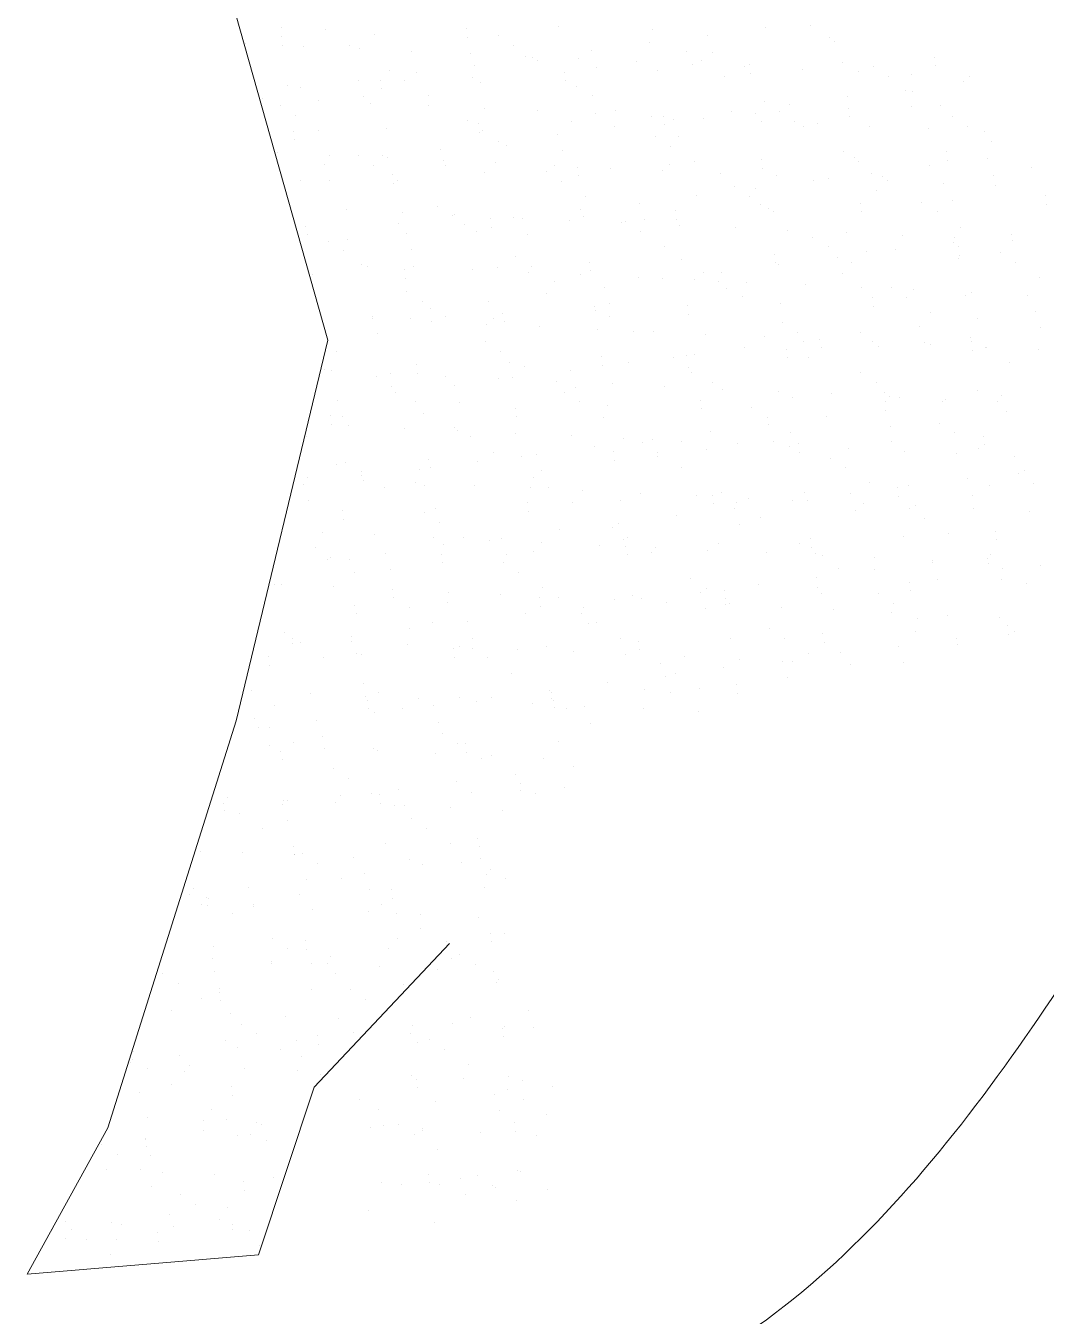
# Model space of a CAD drawing. Header units: inches. Extents: x 0.9 to 45.9, y 0.4 to 30.4.
# Drawn here: x 7.3843 to 7.5274, y 5.648 to 5.829 of the extents above; entities that cross this region are included whole.
import ezdxf

# ---------------------------------------------------------------- set-up
doc = ezdxf.new("R2010")
doc.units = ezdxf.units.IN
doc.header["$MEASUREMENT"] = 0
doc.layers.add('JARDÍN-PIEDRA', color=251, linetype='Continuous')

# ---------------------------------------------------------------- blocks, each defined once
blk = doc.blocks.new('yfbrtnk')
at = {"layer": 'JARDÍN-PIEDRA', "color": 75, "lineweight": 5, "ltscale": 0.03}
for p, q in [((1912.19606, 1246.70388), (1912.19606, 1246.70388)), ((1912.20741, 1246.70395), (1912.20741, 1246.70395)), ((1912.20773, 1246.70614), (1912.20773, 1246.70614)), ((1912.19793, 1246.70217), (1912.19793, 1246.70217)), ((1912.22147, 1246.69662), (1912.22147, 1246.69662)), ((1912.23886, 1246.69745), (1912.23886, 1246.69745)), ((1912.19403, 1246.69563), (1912.19403, 1246.69563)), ((1912.20677, 1246.69407), (1912.20677, 1246.69407)), ((1912.21151, 1246.69385), (1912.21151, 1246.69385)), ((1912.2168, 1246.69455), (1912.2168, 1246.69455)), ((1912.22506, 1246.69563), (1912.22506, 1246.69563)), ((1912.24742, 1246.69372), (1912.24742, 1246.69372)), ((1912.17037, 1246.68843), (1912.17037, 1246.68843)), ((1912.18417, 1246.69025), (1912.18417, 1246.69025)), ((1912.18945, 1246.69095), (1912.18945, 1246.69095)), ((1912.1959, 1246.69106), (1912.1959, 1246.69106)), ((1912.19771, 1246.69203), (1912.19771, 1246.69203)), ((1912.22754, 1246.69112), (1912.22754, 1246.69112)), ((1912.23183, 1246.68839), (1912.23183, 1246.68839)), ((1912.24929, 1246.692), (1912.24929, 1246.692)), ((1912.16211, 1246.68735), (1912.16211, 1246.68735)), ((1912.16855, 1246.68827), (1912.16855, 1246.68827)), ((1912.17622, 1246.68515), (1912.17622, 1246.68515)), ((1912.18178, 1246.68623), (1912.18178, 1246.68623)), ((1912.20019, 1246.68833), (1912.20019, 1246.68833)), ((1912.20837, 1246.68656), (1912.20837, 1246.68656)), ((1912.21688, 1246.6848), (1912.21688, 1246.6848)), ((1912.23436, 1246.68644), (1912.23436, 1246.68644)), ((1912.21875, 1246.68309), (1912.21875, 1246.68309)), ((1912.15233, 1246.67839), (1912.15233, 1246.67839)), ((1912.18397, 1246.67845), (1912.18397, 1246.67845)), ((1912.21561, 1246.67851), (1912.21561, 1246.67851)), ((1912.22211, 1246.67704), (1912.22211, 1246.67704)), ((1912.24725, 1246.67856), (1912.24725, 1246.67856)), ((1912.24871, 1246.67738), (1912.24871, 1246.67738)), ((1912.16868, 1246.67617), (1912.16868, 1246.67617)), ((1912.18634, 1246.67589), (1912.18634, 1246.67589)), ((1912.18821, 1246.67417), (1912.18821, 1246.67417)), ((1912.19467, 1246.67605), (1912.19467, 1246.67605)), ((1912.22759, 1246.67499), (1912.22759, 1246.67499)), ((1912.26178, 1246.67416), (1912.26178, 1246.67416)), ((1912.22617, 1246.66948), (1912.22617, 1246.66948)), ((1912.23443, 1246.67056), (1912.23443, 1246.67056)), ((1912.24823, 1246.67238), (1912.24823, 1246.67238)), ((1912.25352, 1246.67308), (1912.25352, 1246.67308)), ((1912.14083, 1246.66551), (1912.14083, 1246.66551)), ((1912.15498, 1246.66566), (1912.15498, 1246.66566)), ((1912.1558, 1246.66697), (1912.1558, 1246.66697)), ((1912.17247, 1246.66556), (1912.17247, 1246.66556)), ((1912.18242, 1246.66665), (1912.18242, 1246.66665)), ((1912.19705, 1246.66607), (1912.19705, 1246.66607)), ((1912.19882, 1246.66588), (1912.19882, 1246.66588)), ((1912.20411, 1246.66562), (1912.20411, 1246.66562)), ((1912.20708, 1246.66696), (1912.20708, 1246.66696)), ((1912.20901, 1246.66699), (1912.20901, 1246.66699)), ((1912.22088, 1246.66878), (1912.22088, 1246.66878)), ((1912.235, 1246.66686), (1912.235, 1246.66686)), ((1912.23575, 1246.66568), (1912.23575, 1246.66568)), ((1912.2377, 1246.66572), (1912.2377, 1246.66572)), ((1912.26244, 1246.66785), (1912.26244, 1246.66785)), ((1912.26739, 1246.66574), (1912.26739, 1246.66574)), ((1912.14511, 1246.66278), (1912.14511, 1246.66278)), ((1912.15767, 1246.66525), (1912.15767, 1246.66525)), ((1912.17147, 1246.66227), (1912.17147, 1246.66227)), ((1912.17675, 1246.66283), (1912.17675, 1246.66283)), ((1912.17973, 1246.66336), (1912.17973, 1246.66336)), ((1912.19353, 1246.66518), (1912.19353, 1246.66518)), ((1912.20839, 1246.66289), (1912.20839, 1246.66289)), ((1912.23958, 1246.66401), (1912.23958, 1246.66401)), ((1912.24003, 1246.66295), (1912.24003, 1246.66295)), ((1912.27167, 1246.66301), (1912.27167, 1246.66301)), ((1912.13884, 1246.65798), (1912.13884, 1246.65798)), ((1912.14413, 1246.65867), (1912.14413, 1246.65867)), ((1912.15239, 1246.65976), (1912.15239, 1246.65976)), ((1912.16619, 1246.66158), (1912.16619, 1246.66158)), ((1912.12713, 1246.65634), (1912.12713, 1246.65634)), ((1912.14273, 1246.65626), (1912.14273, 1246.65626)), ((1912.16651, 1246.65715), (1912.16651, 1246.65715)), ((1912.16932, 1246.6566), (1912.16932, 1246.6566)), ((1912.19531, 1246.65647), (1912.19531, 1246.65647)), ((1912.20716, 1246.6568), (1912.20716, 1246.6568)), ((1912.20903, 1246.65509), (1912.20903, 1246.65509)), ((1912.22275, 1246.65746), (1912.22275, 1246.65746)), ((1912.24841, 1246.65591), (1912.24841, 1246.65591)), ((1912.24935, 1246.6578), (1912.24935, 1246.6578)), ((1912.27534, 1246.65768), (1912.27534, 1246.65768)), ((1912.1289, 1246.65289), (1912.1289, 1246.65289)), ((1912.16054, 1246.65295), (1912.16054, 1246.65295)), ((1912.19218, 1246.65301), (1912.19218, 1246.65301)), ((1912.22382, 1246.65307), (1912.22382, 1246.65307)), ((1912.25546, 1246.65312), (1912.25546, 1246.65312)), ((1912.13597, 1246.64824), (1912.13597, 1246.64824)), ((1912.17662, 1246.64789), (1912.17662, 1246.64789)), ((1912.18306, 1246.64707), (1912.18306, 1246.64707)), ((1912.20965, 1246.64741), (1912.20965, 1246.64741)), ((1912.21787, 1246.64699), (1912.21787, 1246.64699)), ((1912.23564, 1246.64729), (1912.23564, 1246.64729)), ((1912.2576, 1246.64731), (1912.2576, 1246.64731)), ((1912.25853, 1246.64664), (1912.25853, 1246.64664)), ((1912.26288, 1246.648), (1912.26288, 1246.648)), ((1912.26308, 1246.64828), (1912.26308, 1246.64828)), ((1912.27114, 1246.64909), (1912.27114, 1246.64909)), ((1912.12963, 1246.64621), (1912.12963, 1246.64621)), ((1912.15562, 1246.64608), (1912.15562, 1246.64608)), ((1912.17849, 1246.64617), (1912.17849, 1246.64617)), ((1912.23025, 1246.64371), (1912.23025, 1246.64371)), ((1912.23554, 1246.6444), (1912.23554, 1246.6444)), ((1912.2438, 1246.64549), (1912.2438, 1246.64549)), ((1912.2604, 1246.64492), (1912.2604, 1246.64492)), ((1912.10542, 1246.63932), (1912.10542, 1246.63932)), ((1912.1174, 1246.64001), (1912.1174, 1246.64001)), ((1912.14608, 1246.63897), (1912.14608, 1246.63897)), ((1912.14904, 1246.64006), (1912.14904, 1246.64006)), ((1912.18067, 1246.64012), (1912.18067, 1246.64012)), ((1912.2029, 1246.64011), (1912.2029, 1246.64011)), ((1912.20819, 1246.6408), (1912.20819, 1246.6408)), ((1912.21231, 1246.64018), (1912.21231, 1246.64018)), ((1912.21645, 1246.64189), (1912.21645, 1246.64189)), ((1912.24395, 1246.64024), (1912.24395, 1246.64024)), ((1912.27559, 1246.64029), (1912.27559, 1246.64029)), ((1912.11593, 1246.63569), (1912.11593, 1246.63569)), ((1912.12168, 1246.63728), (1912.12168, 1246.63728)), ((1912.14337, 1246.63668), (1912.14337, 1246.63668)), ((1912.14795, 1246.63725), (1912.14795, 1246.63725)), ((1912.15332, 1246.63733), (1912.15332, 1246.63733)), ((1912.16996, 1246.63702), (1912.16996, 1246.63702)), ((1912.17555, 1246.63651), (1912.17555, 1246.63651)), ((1912.18084, 1246.6372), (1912.18084, 1246.6372)), ((1912.18496, 1246.63739), (1912.18496, 1246.63739)), ((1912.18733, 1246.63807), (1912.18733, 1246.63807)), ((1912.1891, 1246.63829), (1912.1891, 1246.63829)), ((1912.19595, 1246.6369), (1912.19595, 1246.6369)), ((1912.2166, 1246.63745), (1912.2166, 1246.63745)), ((1912.22339, 1246.63789), (1912.22339, 1246.63789)), ((1912.22798, 1246.63772), (1912.22798, 1246.63772)), ((1912.22986, 1246.63601), (1912.22986, 1246.63601)), ((1912.24824, 1246.63751), (1912.24824, 1246.63751)), ((1912.24999, 1246.63823), (1912.24999, 1246.63823)), ((1912.26924, 1246.63682), (1912.26924, 1246.63682)), ((1912.27598, 1246.6381), (1912.27598, 1246.6381)), ((1912.27988, 1246.63756), (1912.27988, 1246.63756)), ((1912.1482, 1246.63291), (1912.1482, 1246.63291)), ((1912.15349, 1246.6336), (1912.15349, 1246.6336)), ((1912.16175, 1246.63469), (1912.16175, 1246.63469)), ((1912.10547, 1246.62739), (1912.10547, 1246.62739)), ((1912.10706, 1246.62749), (1912.10706, 1246.62749)), ((1912.11554, 1246.63005), (1912.11554, 1246.63005)), ((1912.11741, 1246.62834), (1912.11741, 1246.62834)), ((1912.12086, 1246.62931), (1912.12086, 1246.62931)), ((1912.12615, 1246.63), (1912.12615, 1246.63)), ((1912.1344, 1246.63109), (1912.1344, 1246.63109)), ((1912.1371, 1246.62745), (1912.1371, 1246.62745)), ((1912.15679, 1246.62916), (1912.15679, 1246.62916)), ((1912.16874, 1246.62751), (1912.16874, 1246.62751)), ((1912.1837, 1246.6275), (1912.1837, 1246.6275)), ((1912.19744, 1246.62881), (1912.19744, 1246.62881)), ((1912.20038, 1246.62757), (1912.20038, 1246.62757)), ((1912.21029, 1246.62784), (1912.21029, 1246.62784)), ((1912.23202, 1246.62762), (1912.23202, 1246.62762)), ((1912.23628, 1246.62771), (1912.23628, 1246.62771)), ((1912.2387, 1246.62791), (1912.2387, 1246.62791)), ((1912.26366, 1246.62768), (1912.26366, 1246.62768)), ((1912.26372, 1246.6287), (1912.26372, 1246.6287)), ((1912.27935, 1246.62756), (1912.27935, 1246.62756)), ((1912.29032, 1246.62904), (1912.29032, 1246.62904)), ((1912.2953, 1246.62774), (1912.2953, 1246.62774)), ((1912.09351, 1246.62571), (1912.09351, 1246.62571)), ((1912.0988, 1246.6264), (1912.0988, 1246.6264)), ((1912.10367, 1246.62629), (1912.10367, 1246.62629)), ((1912.13027, 1246.62663), (1912.13027, 1246.62663)), ((1912.15626, 1246.62651), (1912.15626, 1246.62651)), ((1912.19932, 1246.62709), (1912.19932, 1246.62709)), ((1912.28051, 1246.62402), (1912.28051, 1246.62402)), ((1912.28122, 1246.62584), (1912.28122, 1246.62584)), ((1912.29431, 1246.62584), (1912.29431, 1246.62584)), ((1912.2996, 1246.62653), (1912.2996, 1246.62653)), ((1912.08499, 1246.62114), (1912.08499, 1246.62114)), ((1912.12625, 1246.62024), (1912.12625, 1246.62024)), ((1912.1669, 1246.61989), (1912.1669, 1246.61989)), ((1912.25316, 1246.62042), (1912.25316, 1246.62042)), ((1912.26696, 1246.62224), (1912.26696, 1246.62224)), ((1912.27225, 1246.62293), (1912.27225, 1246.62293)), ((1912.08687, 1246.61942), (1912.08687, 1246.61942)), ((1912.09058, 1246.61624), (1912.09058, 1246.61624)), ((1912.11657, 1246.61612), (1912.11657, 1246.61612)), ((1912.14401, 1246.61711), (1912.14401, 1246.61711)), ((1912.16877, 1246.61817), (1912.16877, 1246.61817)), ((1912.1706, 1246.61745), (1912.1706, 1246.61745)), ((1912.19659, 1246.61732), (1912.19659, 1246.61732)), ((1912.20815, 1246.61899), (1912.20815, 1246.61899)), ((1912.22403, 1246.61831), (1912.22403, 1246.61831)), ((1912.22582, 1246.61682), (1912.22582, 1246.61682)), ((1912.23962, 1246.61864), (1912.23962, 1246.61864)), ((1912.2449, 1246.61933), (1912.2449, 1246.61933)), ((1912.24881, 1246.61864), (1912.24881, 1246.61864)), ((1912.25063, 1246.61865), (1912.25063, 1246.61865)), ((1912.25068, 1246.61693), (1912.25068, 1246.61693)), ((1912.27662, 1246.61853), (1912.27662, 1246.61853)), ((1912.29006, 1246.61774), (1912.29006, 1246.61774)), ((1912.30406, 1246.61951), (1912.30406, 1246.61951)), ((1912.09396, 1246.61451), (1912.09396, 1246.61451)), ((1912.1256, 1246.61457), (1912.1256, 1246.61457)), ((1912.15724, 1246.61462), (1912.15724, 1246.61462)), ((1912.18888, 1246.61468), (1912.18888, 1246.61468)), ((1912.19021, 1246.61213), (1912.19021, 1246.61213)), ((1912.19847, 1246.61322), (1912.19847, 1246.61322)), ((1912.21227, 1246.61503), (1912.21227, 1246.61503)), ((1912.21756, 1246.61573), (1912.21756, 1246.61573)), ((1912.22052, 1246.61474), (1912.22052, 1246.61474)), ((1912.25216, 1246.6148), (1912.25216, 1246.6148)), ((1912.2838, 1246.61485), (1912.2838, 1246.61485)), ((1912.28808, 1246.61212), (1912.28808, 1246.61212)), ((1912.09571, 1246.61132), (1912.09571, 1246.61132)), ((1912.09825, 1246.61178), (1912.09825, 1246.61178)), ((1912.12989, 1246.61184), (1912.12989, 1246.61184)), ((1912.13636, 1246.61097), (1912.13636, 1246.61097)), ((1912.13823, 1246.60926), (1912.13823, 1246.60926)), ((1912.16152, 1246.61189), (1912.16152, 1246.61189)), ((1912.16286, 1246.60853), (1912.16286, 1246.60853)), ((1912.17112, 1246.60962), (1912.17112, 1246.60962)), ((1912.17761, 1246.61007), (1912.17761, 1246.61007)), ((1912.18492, 1246.61143), (1912.18492, 1246.61143)), ((1912.19316, 1246.61195), (1912.19316, 1246.61195)), ((1912.21827, 1246.60972), (1912.21827, 1246.60972)), ((1912.2248, 1246.61201), (1912.2248, 1246.61201)), ((1912.25644, 1246.61207), (1912.25644, 1246.61207)), ((1912.25952, 1246.60883), (1912.25952, 1246.60883)), ((1912.26436, 1246.60912), (1912.26436, 1246.60912)), ((1912.29096, 1246.60946), (1912.29096, 1246.60946)), ((1912.30017, 1246.60848), (1912.30017, 1246.60848)), ((1912.31695, 1246.60934), (1912.31695, 1246.60934)), ((1912.07687, 1246.60573), (1912.07687, 1246.60573)), ((1912.10431, 1246.60672), (1912.10431, 1246.60672)), ((1912.13091, 1246.60706), (1912.13091, 1246.60706)), ((1912.13551, 1246.60493), (1912.13551, 1246.60493)), ((1912.14377, 1246.60602), (1912.14377, 1246.60602)), ((1912.1569, 1246.60693), (1912.1569, 1246.60693)), ((1912.15757, 1246.60783), (1912.15757, 1246.60783)), ((1912.18434, 1246.60792), (1912.18434, 1246.60792)), ((1912.21093, 1246.60826), (1912.21093, 1246.60826)), ((1912.22014, 1246.60801), (1912.22014, 1246.60801)), ((1912.23692, 1246.60814), (1912.23692, 1246.60814)), ((1912.30205, 1246.60676), (1912.30205, 1246.60676)), ((1912.06516, 1246.6024), (1912.06516, 1246.6024)), ((1912.08203, 1246.6019), (1912.08203, 1246.6019)), ((1912.10582, 1246.60206), (1912.10582, 1246.60206)), ((1912.10816, 1246.60133), (1912.10816, 1246.60133)), ((1912.11367, 1246.60195), (1912.11367, 1246.60195)), ((1912.11642, 1246.60242), (1912.11642, 1246.60242)), ((1912.13022, 1246.60423), (1912.13022, 1246.60423)), ((1912.14531, 1246.60201), (1912.14531, 1246.60201)), ((1912.14707, 1246.60116), (1912.14707, 1246.60116)), ((1912.17695, 1246.60207), (1912.17695, 1246.60207)), ((1912.18773, 1246.60081), (1912.18773, 1246.60081)), ((1912.20859, 1246.60213), (1912.20859, 1246.60213)), ((1912.24023, 1246.60218), (1912.24023, 1246.60218)), ((1912.27187, 1246.60224), (1912.27187, 1246.60224)), ((1912.3035, 1246.6023), (1912.3035, 1246.6023)), ((1912.30368, 1246.60076), (1912.30368, 1246.60076)), ((1912.30897, 1246.60146), (1912.30897, 1246.60146)), ((1912.31723, 1246.60255), (1912.31723, 1246.60255)), ((1912.07553, 1246.59703), (1912.07553, 1246.59703)), ((1912.08082, 1246.59773), (1912.08082, 1246.59773)), ((1912.08908, 1246.59882), (1912.08908, 1246.59882)), ((1912.10288, 1246.60063), (1912.10288, 1246.60063)), ((1912.10769, 1246.60034), (1912.10769, 1246.60034)), ((1912.14465, 1246.59753), (1912.14465, 1246.59753)), ((1912.17124, 1246.59787), (1912.17124, 1246.59787)), ((1912.1896, 1246.59909), (1912.1896, 1246.59909)), ((1912.19723, 1246.59775), (1912.19723, 1246.59775)), ((1912.22467, 1246.59873), (1912.22467, 1246.59873)), ((1912.22898, 1246.59991), (1912.22898, 1246.59991)), ((1912.25127, 1246.59907), (1912.25127, 1246.59907)), ((1912.26963, 1246.59956), (1912.26963, 1246.59956)), ((1912.27151, 1246.59784), (1912.27151, 1246.59784)), ((1912.27633, 1246.59716), (1912.27633, 1246.59716)), ((1912.27726, 1246.59895), (1912.27726, 1246.59895)), ((1912.28162, 1246.59786), (1912.28162, 1246.59786)), ((1912.28988, 1246.59895), (1912.28988, 1246.59895)), ((1912.3047, 1246.59994), (1912.3047, 1246.59994)), ((1912.31089, 1246.59866), (1912.31089, 1246.59866)), ((1912.05347, 1246.59413), (1912.05347, 1246.59413)), ((1912.06173, 1246.59522), (1912.06173, 1246.59522)), ((1912.06462, 1246.59633), (1912.06462, 1246.59633)), ((1912.07528, 1246.59314), (1912.07528, 1246.59314)), ((1912.09122, 1246.59667), (1912.09122, 1246.59667)), ((1912.11721, 1246.59654), (1912.11721, 1246.59654)), ((1912.24898, 1246.59356), (1912.24898, 1246.59356)), ((1912.25427, 1246.59426), (1912.25427, 1246.59426)), ((1912.26253, 1246.59535), (1912.26253, 1246.59535)), ((1912.07715, 1246.59142), (1912.07715, 1246.59142)), ((1912.11653, 1246.59224), (1912.11653, 1246.59224)), ((1912.15718, 1246.59189), (1912.15718, 1246.59189)), ((1912.15906, 1246.59017), (1912.15906, 1246.59017)), ((1912.19708, 1246.58924), (1912.19708, 1246.58924)), ((1912.19844, 1246.59099), (1912.19844, 1246.59099)), ((1912.22164, 1246.58996), (1912.22164, 1246.58996)), ((1912.22692, 1246.59066), (1912.22692, 1246.59066)), ((1912.22872, 1246.5893), (1912.22872, 1246.5893)), ((1912.23518, 1246.59175), (1912.23518, 1246.59175)), ((1912.23909, 1246.59064), (1912.23909, 1246.59064)), ((1912.26036, 1246.58935), (1912.26036, 1246.58935)), ((1912.265, 1246.58955), (1912.265, 1246.58955)), ((1912.28034, 1246.58974), (1912.28034, 1246.58974)), ((1912.2916, 1246.58989), (1912.2916, 1246.58989)), ((1912.292, 1246.58941), (1912.292, 1246.58941)), ((1912.31759, 1246.58976), (1912.31759, 1246.58976)), ((1912.321, 1246.5894), (1912.321, 1246.5894)), ((1912.32364, 1246.58947), (1912.32364, 1246.58947)), ((1912.04317, 1246.58622), (1912.04317, 1246.58622)), ((1912.05152, 1246.58628), (1912.05152, 1246.58628)), ((1912.07053, 1246.58901), (1912.07053, 1246.58901)), ((1912.07481, 1246.58628), (1912.07481, 1246.58628)), ((1912.07751, 1246.58615), (1912.07751, 1246.58615)), ((1912.10217, 1246.58907), (1912.10217, 1246.58907)), ((1912.10495, 1246.58714), (1912.10495, 1246.58714)), ((1912.10645, 1246.58634), (1912.10645, 1246.58634)), ((1912.13155, 1246.58748), (1912.13155, 1246.58748)), ((1912.13381, 1246.58912), (1912.13381, 1246.58912)), ((1912.13809, 1246.5864), (1912.13809, 1246.5864)), ((1912.15754, 1246.58736), (1912.15754, 1246.58736)), ((1912.16545, 1246.58918), (1912.16545, 1246.58918)), ((1912.16973, 1246.58645), (1912.16973, 1246.58645)), ((1912.18498, 1246.58834), (1912.18498, 1246.58834)), ((1912.19429, 1246.58636), (1912.19429, 1246.58636)), ((1912.19958, 1246.58706), (1912.19958, 1246.58706)), ((1912.20137, 1246.58651), (1912.20137, 1246.58651)), ((1912.20784, 1246.58815), (1912.20784, 1246.58815)), ((1912.21157, 1246.58868), (1912.21157, 1246.58868)), ((1912.23301, 1246.58657), (1912.23301, 1246.58657)), ((1912.23756, 1246.58856), (1912.23756, 1246.58856)), ((1912.24096, 1246.58893), (1912.24096, 1246.58893)), ((1912.26465, 1246.58663), (1912.26465, 1246.58663)), ((1912.29629, 1246.58668), (1912.29629, 1246.58668)), ((1912.32287, 1246.58768), (1912.32287, 1246.58768)), ((1912.04474, 1246.58422), (1912.04474, 1246.58422)), ((1912.04661, 1246.58251), (1912.04661, 1246.58251)), ((1912.08599, 1246.58332), (1912.08599, 1246.58332)), ((1912.12664, 1246.58297), (1912.12664, 1246.58297)), ((1912.16694, 1246.58276), (1912.16694, 1246.58276)), ((1912.1679, 1246.58208), (1912.1679, 1246.58208)), ((1912.17223, 1246.58346), (1912.17223, 1246.58346)), ((1912.18049, 1246.58455), (1912.18049, 1246.58455)), ((1912.20855, 1246.58173), (1912.20855, 1246.58173)), ((1912.12851, 1246.58126), (1912.12851, 1246.58126)), ((1912.13959, 1246.57916), (1912.13959, 1246.57916)), ((1912.14488, 1246.57986), (1912.14488, 1246.57986)), ((1912.14529, 1246.57795), (1912.14529, 1246.57795)), ((1912.15314, 1246.58095), (1912.15314, 1246.58095)), ((1912.17188, 1246.57829), (1912.17188, 1246.57829)), ((1912.19787, 1246.57817), (1912.19787, 1246.57817)), ((1912.21042, 1246.58001), (1912.21042, 1246.58001)), ((1912.22531, 1246.57916), (1912.22531, 1246.57916)), ((1912.2498, 1246.58083), (1912.2498, 1246.58083)), ((1912.25191, 1246.5795), (1912.25191, 1246.5795)), ((1912.2779, 1246.57937), (1912.2779, 1246.57937)), ((1912.29046, 1246.58048), (1912.29046, 1246.58048)), ((1912.29233, 1246.57876), (1912.29233, 1246.57876)), ((1912.30534, 1246.58036), (1912.30534, 1246.58036)), ((1912.03782, 1246.57576), (1912.03782, 1246.57576)), ((1912.05545, 1246.57441), (1912.05545, 1246.57441)), ((1912.0586, 1246.5764), (1912.0586, 1246.5764)), ((1912.06526, 1246.57675), (1912.06526, 1246.57675)), ((1912.09024, 1246.57645), (1912.09024, 1246.57645)), ((1912.09186, 1246.57709), (1912.09186, 1246.57709)), ((1912.0961, 1246.57406), (1912.0961, 1246.57406)), ((1912.11224, 1246.57556), (1912.11224, 1246.57556)), ((1912.11753, 1246.57626), (1912.11753, 1246.57626)), ((1912.11785, 1246.57697), (1912.11785, 1246.57697)), ((1912.12188, 1246.57651), (1912.12188, 1246.57651)), ((1912.12579, 1246.57734), (1912.12579, 1246.57734)), ((1912.15351, 1246.57657), (1912.15351, 1246.57657)), ((1912.18515, 1246.57663), (1912.18515, 1246.57663)), ((1912.21679, 1246.57668), (1912.21679, 1246.57668)), ((1912.24843, 1246.57674), (1912.24843, 1246.57674)), ((1912.28007, 1246.5768), (1912.28007, 1246.5768)), ((1912.31171, 1246.57686), (1912.31171, 1246.57686)), ((1912.31305, 1246.57569), (1912.31305, 1246.57569)), ((1912.0711, 1246.57014), (1912.0711, 1246.57014)), ((1912.0849, 1246.57196), (1912.0849, 1246.57196)), ((1912.09018, 1246.57266), (1912.09018, 1246.57266)), ((1912.09797, 1246.57234), (1912.09797, 1246.57234)), ((1912.09844, 1246.57374), (1912.09844, 1246.57374)), ((1912.13735, 1246.57316), (1912.13735, 1246.57316)), ((1912.17801, 1246.57281), (1912.17801, 1246.57281)), ((1912.17988, 1246.57109), (1912.17988, 1246.57109)), ((1912.21926, 1246.57191), (1912.21926, 1246.57191)), ((1912.25991, 1246.57156), (1912.25991, 1246.57156)), ((1912.2719, 1246.57027), (1912.2719, 1246.57027)), ((1912.2857, 1246.57209), (1912.2857, 1246.57209)), ((1912.29099, 1246.57279), (1912.29099, 1246.57279)), ((1912.29224, 1246.57031), (1912.29224, 1246.57031)), ((1912.29925, 1246.57388), (1912.29925, 1246.57388)), ((1912.30117, 1246.57066), (1912.30117, 1246.57066)), ((1912.05216, 1246.5667), (1912.05216, 1246.5667)), ((1912.05755, 1246.56836), (1912.05755, 1246.56836)), ((1912.06284, 1246.56906), (1912.06284, 1246.56906)), ((1912.07815, 1246.56658), (1912.07815, 1246.56658)), ((1912.10559, 1246.56757), (1912.10559, 1246.56757)), ((1912.13219, 1246.5679), (1912.13219, 1246.5679)), ((1912.15818, 1246.56778), (1912.15818, 1246.56778)), ((1912.18562, 1246.56877), (1912.18562, 1246.56877)), ((1912.21221, 1246.56911), (1912.21221, 1246.56911)), ((1912.2382, 1246.56898), (1912.2382, 1246.56898)), ((1912.24455, 1246.56667), (1912.24455, 1246.56667)), ((1912.25835, 1246.56849), (1912.25835, 1246.56849)), ((1912.26179, 1246.56985), (1912.26179, 1246.56985)), ((1912.26364, 1246.56919), (1912.26364, 1246.56919)), ((1912.26564, 1246.56997), (1912.26564, 1246.56997)), ((1912.06556, 1246.56514), (1912.06556, 1246.56514)), ((1912.06743, 1246.56342), (1912.06743, 1246.56342)), ((1912.07873, 1246.56357), (1912.07873, 1246.56357)), ((1912.10681, 1246.56424), (1912.10681, 1246.56424)), ((1912.11037, 1246.56363), (1912.11037, 1246.56363)), ((1912.14201, 1246.56368), (1912.14201, 1246.56368)), ((1912.14747, 1246.56389), (1912.14747, 1246.56389)), ((1912.17365, 1246.56374), (1912.17365, 1246.56374)), ((1912.18872, 1246.56299), (1912.18872, 1246.56299)), ((1912.20529, 1246.5638), (1912.20529, 1246.5638)), ((1912.2172, 1246.56307), (1912.2172, 1246.56307)), ((1912.22937, 1246.56264), (1912.22937, 1246.56264)), ((1912.231, 1246.56489), (1912.231, 1246.56489)), ((1912.23629, 1246.56559), (1912.23629, 1246.56559)), ((1912.23693, 1246.56386), (1912.23693, 1246.56386)), ((1912.26857, 1246.56391), (1912.26857, 1246.56391)), ((1912.30021, 1246.56397), (1912.30021, 1246.56397)), ((1912.08302, 1246.56084), (1912.08302, 1246.56084)), ((1912.11466, 1246.5609), (1912.11466, 1246.5609)), ((1912.1463, 1246.56095), (1912.1463, 1246.56095)), ((1912.14934, 1246.56218), (1912.14934, 1246.56218)), ((1912.17252, 1246.55872), (1912.17252, 1246.55872)), ((1912.17794, 1246.56101), (1912.17794, 1246.56101)), ((1912.18985, 1246.55947), (1912.18985, 1246.55947)), ((1912.20365, 1246.56129), (1912.20365, 1246.56129)), ((1912.20894, 1246.56199), (1912.20894, 1246.56199)), ((1912.20957, 1246.56107), (1912.20957, 1246.56107)), ((1912.22595, 1246.55958), (1912.22595, 1246.55958)), ((1912.23125, 1246.56093), (1912.23125, 1246.56093)), ((1912.24121, 1246.56113), (1912.24121, 1246.56113)), ((1912.25255, 1246.55992), (1912.25255, 1246.55992)), ((1912.27063, 1246.56175), (1912.27063, 1246.56175)), ((1912.27285, 1246.56118), (1912.27285, 1246.56118)), ((1912.27854, 1246.5598), (1912.27854, 1246.5598)), ((1912.30449, 1246.56124), (1912.30449, 1246.56124)), ((1912.0659, 1246.55718), (1912.0659, 1246.55718)), ((1912.07627, 1246.55532), (1912.07627, 1246.55532)), ((1912.0925, 1246.55751), (1912.0925, 1246.55751)), ((1912.11692, 1246.55498), (1912.11692, 1246.55498)), ((1912.11849, 1246.55739), (1912.11849, 1246.55739)), ((1912.14593, 1246.55838), (1912.14593, 1246.55838)), ((1912.16251, 1246.55587), (1912.16251, 1246.55587)), ((1912.17631, 1246.55769), (1912.17631, 1246.55769)), ((1912.18159, 1246.55839), (1912.18159, 1246.55839)), ((1912.19851, 1246.55859), (1912.19851, 1246.55859)), ((1912.1188, 1246.55326), (1912.1188, 1246.55326)), ((1912.1269, 1246.55119), (1912.1269, 1246.55119)), ((1912.13516, 1246.55227), (1912.13516, 1246.55227)), ((1912.14896, 1246.55409), (1912.14896, 1246.55409)), ((1912.15425, 1246.55479), (1912.15425, 1246.55479)), ((1912.15818, 1246.55408), (1912.15818, 1246.55408)), ((1912.16172, 1246.55113), (1912.16172, 1246.55113)), ((1912.19336, 1246.55119), (1912.19336, 1246.55119)), ((1912.19883, 1246.55373), (1912.19883, 1246.55373)), ((1912.2007, 1246.55201), (1912.2007, 1246.55201)), ((1912.225, 1246.55124), (1912.225, 1246.55124)), ((1912.24008, 1246.55283), (1912.24008, 1246.55283)), ((1912.25664, 1246.5513), (1912.25664, 1246.5513)), ((1912.28074, 1246.55248), (1912.28074, 1246.55248)), ((1912.28828, 1246.55136), (1912.28828, 1246.55136)), ((1912.09844, 1246.55101), (1912.09844, 1246.55101)), ((1912.09955, 1246.54758), (1912.09955, 1246.54758)), ((1912.10623, 1246.54799), (1912.10623, 1246.54799)), ((1912.10781, 1246.54867), (1912.10781, 1246.54867)), ((1912.12161, 1246.55049), (1912.12161, 1246.55049)), ((1912.13008, 1246.55107), (1912.13008, 1246.55107)), ((1912.13283, 1246.54833), (1912.13283, 1246.54833)), ((1912.15882, 1246.5482), (1912.15882, 1246.5482)), ((1912.18626, 1246.54919), (1912.18626, 1246.54919)), ((1912.21285, 1246.54953), (1912.21285, 1246.54953)), ((1912.23884, 1246.54941), (1912.23884, 1246.54941)), ((1912.26628, 1246.5504), (1912.26628, 1246.5504)), ((1912.28261, 1246.55076), (1912.28261, 1246.55076)), ((1912.29288, 1246.55073), (1912.29288, 1246.55073)), ((1912.08638, 1246.54606), (1912.08638, 1246.54606)), ((1912.08826, 1246.54434), (1912.08826, 1246.54434)), ((1912.09426, 1246.54689), (1912.09426, 1246.54689)), ((1912.12764, 1246.54516), (1912.12764, 1246.54516)), ((1912.16829, 1246.54481), (1912.16829, 1246.54481)), ((1912.20954, 1246.54391), (1912.20954, 1246.54391)), ((1912.2502, 1246.54356), (1912.2502, 1246.54356)), ((1912.27301, 1246.54412), (1912.27301, 1246.54412)), ((1912.28127, 1246.5452), (1912.28127, 1246.5452)), ((1912.17016, 1246.54309), (1912.17016, 1246.54309)), ((1912.22659, 1246.54001), (1912.22659, 1246.54001)), ((1912.24037, 1246.53982), (1912.24037, 1246.53982)), ((1912.24566, 1246.54051), (1912.24566, 1246.54051)), ((1912.25207, 1246.54185), (1912.25207, 1246.54185)), ((1912.25319, 1246.54035), (1912.25319, 1246.54035)), ((1912.25392, 1246.5416), (1912.25392, 1246.5416)), ((1912.26772, 1246.54342), (1912.26772, 1246.54342)), ((1912.27918, 1246.54022), (1912.27918, 1246.54022)), ((1912.09709, 1246.53624), (1912.09709, 1246.53624)), ((1912.11858, 1246.53818), (1912.11858, 1246.53818)), ((1912.11913, 1246.53781), (1912.11913, 1246.53781)), ((1912.13775, 1246.53589), (1912.13775, 1246.53589)), ((1912.14657, 1246.5388), (1912.14657, 1246.5388)), ((1912.15022, 1246.53824), (1912.15022, 1246.53824)), ((1912.17316, 1246.53914), (1912.17316, 1246.53914)), ((1912.18186, 1246.5383), (1912.18186, 1246.5383)), ((1912.19915, 1246.53902), (1912.19915, 1246.53902)), ((1912.21302, 1246.53622), (1912.21302, 1246.53622)), ((1912.2135, 1246.53836), (1912.2135, 1246.53836)), ((1912.21831, 1246.53691), (1912.21831, 1246.53691)), ((1912.22657, 1246.538), (1912.22657, 1246.538)), ((1912.24513, 1246.53841), (1912.24513, 1246.53841)), ((1912.27677, 1246.53847), (1912.27677, 1246.53847)), ((1912.12286, 1246.53546), (1912.12286, 1246.53546)), ((1912.13962, 1246.53418), (1912.13962, 1246.53418)), ((1912.1545, 1246.53551), (1912.1545, 1246.53551)), ((1912.179, 1246.535), (1912.179, 1246.535)), ((1912.18567, 1246.53262), (1912.18567, 1246.53262)), ((1912.18614, 1246.53557), (1912.18614, 1246.53557)), ((1912.19096, 1246.53331), (1912.19096, 1246.53331)), ((1912.19922, 1246.5344), (1912.19922, 1246.5344)), ((1912.21778, 1246.53563), (1912.21778, 1246.53563)), ((1912.21966, 1246.53465), (1912.21966, 1246.53465)), ((1912.22153, 1246.53293), (1912.22153, 1246.53293)), ((1912.24942, 1246.53569), (1912.24942, 1246.53569)), ((1912.26091, 1246.53375), (1912.26091, 1246.53375)), ((1912.28106, 1246.53574), (1912.28106, 1246.53574)), ((1912.13347, 1246.52875), (1912.13347, 1246.52875)), ((1912.15833, 1246.52902), (1912.15833, 1246.52902)), ((1912.15946, 1246.52863), (1912.15946, 1246.52863)), ((1912.16361, 1246.52971), (1912.16361, 1246.52971)), ((1912.17187, 1246.5308), (1912.17187, 1246.5308)), ((1912.1869, 1246.52962), (1912.1869, 1246.52962)), ((1912.21349, 1246.52996), (1912.21349, 1246.52996)), ((1912.23948, 1246.52983), (1912.23948, 1246.52983)), ((1912.26692, 1246.53082), (1912.26692, 1246.53082)), ((1912.13098, 1246.52542), (1912.13098, 1246.52542)), ((1912.13627, 1246.52611), (1912.13627, 1246.52611)), ((1912.13829, 1246.52563), (1912.13829, 1246.52563)), ((1912.14453, 1246.5272), (1912.14453, 1246.5272)), ((1912.14846, 1246.52608), (1912.14846, 1246.52608)), ((1912.16993, 1246.52569), (1912.16993, 1246.52569)), ((1912.18911, 1246.52573), (1912.18911, 1246.52573)), ((1912.20156, 1246.52574), (1912.20156, 1246.52574)), ((1912.23037, 1246.52483), (1912.23037, 1246.52483)), ((1912.2332, 1246.5258), (1912.2332, 1246.5258)), ((1912.26484, 1246.52586), (1912.26484, 1246.52586)), ((1912.27102, 1246.52448), (1912.27102, 1246.52448)), ((1912.11718, 1246.5236), (1912.11718, 1246.5236)), ((1912.19099, 1246.52401), (1912.19099, 1246.52401)), ((1912.25383, 1246.52077), (1912.25383, 1246.52077)), ((1912.27289, 1246.52277), (1912.27289, 1246.52277)), ((1912.11792, 1246.51716), (1912.11792, 1246.51716)), ((1912.11977, 1246.51824), (1912.11977, 1246.51824)), ((1912.14721, 1246.51923), (1912.14721, 1246.51923)), ((1912.15857, 1246.51681), (1912.15857, 1246.51681)), ((1912.1738, 1246.51957), (1912.1738, 1246.51957)), ((1912.19979, 1246.51944), (1912.19979, 1246.51944)), ((1912.22723, 1246.52043), (1912.22723, 1246.52043)), ((1912.16044, 1246.5151), (1912.16044, 1246.5151)), ((1912.19983, 1246.51591), (1912.19983, 1246.51591)), ((1912.24048, 1246.51556), (1912.24048, 1246.51556)), ((1912.24235, 1246.51385), (1912.24235, 1246.51385)), ((1912.24974, 1246.51475), (1912.24974, 1246.51475)), ((1912.25334, 1246.51297), (1912.25334, 1246.51297)), ((1912.25503, 1246.51544), (1912.25503, 1246.51544)), ((1912.26329, 1246.51653), (1912.26329, 1246.51653)), ((1912.12678, 1246.51274), (1912.12678, 1246.51274)), ((1912.13107, 1246.51001), (1912.13107, 1246.51001)), ((1912.13411, 1246.50918), (1912.13411, 1246.50918)), ((1912.15842, 1246.5128), (1912.15842, 1246.5128)), ((1912.16271, 1246.51007), (1912.16271, 1246.51007)), ((1912.18754, 1246.51004), (1912.18754, 1246.51004)), ((1912.19006, 1246.51286), (1912.19006, 1246.51286)), ((1912.19435, 1246.51013), (1912.19435, 1246.51013)), ((1912.20859, 1246.50933), (1912.20859, 1246.50933)), ((1912.21413, 1246.51038), (1912.21413, 1246.51038)), ((1912.2217, 1246.51292), (1912.2217, 1246.51292)), ((1912.22239, 1246.51115), (1912.22239, 1246.51115)), ((1912.22599, 1246.51019), (1912.22599, 1246.51019)), ((1912.22768, 1246.51184), (1912.22768, 1246.51184)), ((1912.23594, 1246.51293), (1912.23594, 1246.51293)), ((1912.24012, 1246.51025), (1912.24012, 1246.51025)), ((1912.25762, 1246.51024), (1912.25762, 1246.51024)), ((1912.26756, 1246.51124), (1912.26756, 1246.51124)), ((1912.12803, 1246.5079), (1912.12803, 1246.5079)), ((1912.1299, 1246.50618), (1912.1299, 1246.50618)), ((1912.1601, 1246.50905), (1912.1601, 1246.50905)), ((1912.16928, 1246.507), (1912.16928, 1246.507)), ((1912.18124, 1246.50573), (1912.18124, 1246.50573)), ((1912.19504, 1246.50755), (1912.19504, 1246.50755)), ((1912.20033, 1246.50824), (1912.20033, 1246.50824)), ((1912.20994, 1246.50665), (1912.20994, 1246.50665)), ((1912.25119, 1246.50575), (1912.25119, 1246.50575)), ((1912.15389, 1246.50213), (1912.15389, 1246.50213)), ((1912.16769, 1246.50395), (1912.16769, 1246.50395)), ((1912.17298, 1246.50464), (1912.17298, 1246.50464)), ((1912.21181, 1246.50493), (1912.21181, 1246.50493)), ((1912.12655, 1246.49853), (1912.12655, 1246.49853)), ((1912.13874, 1246.49808), (1912.13874, 1246.49808)), ((1912.14035, 1246.50035), (1912.14035, 1246.50035)), ((1912.14563, 1246.50104), (1912.14563, 1246.50104)), ((1912.14649, 1246.50019), (1912.14649, 1246.50019)), ((1912.14785, 1246.49965), (1912.14785, 1246.49965)), ((1912.17444, 1246.49999), (1912.17444, 1246.49999)), ((1912.17813, 1246.50025), (1912.17813, 1246.50025)), ((1912.1794, 1246.49773), (1912.1794, 1246.49773)), ((1912.20043, 1246.49986), (1912.20043, 1246.49986)), ((1912.20977, 1246.5003), (1912.20977, 1246.5003)), ((1912.22787, 1246.50085), (1912.22787, 1246.50085)), ((1912.24141, 1246.50036), (1912.24141, 1246.50036)), ((1912.25447, 1246.50119), (1912.25447, 1246.50119)), ((1912.18127, 1246.49601), (1912.18127, 1246.49601)), ((1912.22065, 1246.49683), (1912.22065, 1246.49683)), ((1912.18818, 1246.49046), (1912.18818, 1246.49046)), ((1912.21477, 1246.4908), (1912.21477, 1246.4908)), ((1912.24076, 1246.49068), (1912.24076, 1246.49068)), ((1912.13475, 1246.4896), (1912.13475, 1246.4896)), ((1912.13499, 1246.4873), (1912.13499, 1246.4873)), ((1912.14885, 1246.48881), (1912.14885, 1246.48881)), ((1912.15073, 1246.4871), (1912.15073, 1246.4871)), ((1912.16074, 1246.48948), (1912.16074, 1246.48948)), ((1912.16663, 1246.48736), (1912.16663, 1246.48736)), ((1912.19011, 1246.48792), (1912.19011, 1246.48792)), ((1912.19827, 1246.48742), (1912.19827, 1246.48742)), ((1912.22991, 1246.48747), (1912.22991, 1246.48747)), ((1912.23076, 1246.48757), (1912.23076, 1246.48757)), ((1912.23704, 1246.48677), (1912.23704, 1246.48677)), ((1912.2453, 1246.48786), (1912.2453, 1246.48786)), ((1912.13927, 1246.48457), (1912.13927, 1246.48457)), ((1912.17091, 1246.48463), (1912.17091, 1246.48463)), ((1912.20255, 1246.48469), (1912.20255, 1246.48469)), ((1912.20441, 1246.48247), (1912.20441, 1246.48247)), ((1912.2097, 1246.48317), (1912.2097, 1246.48317)), ((1912.21796, 1246.48426), (1912.21796, 1246.48426)), ((1912.23176, 1246.48607), (1912.23176, 1246.48607)), ((1912.23263, 1246.48585), (1912.23263, 1246.48585)), ((1912.23419, 1246.48475), (1912.23419, 1246.48475)), ((1912.14849, 1246.48007), (1912.14849, 1246.48007)), ((1912.15957, 1246.479), (1912.15957, 1246.479)), ((1912.17508, 1246.48041), (1912.17508, 1246.48041)), ((1912.17706, 1246.47887), (1912.17706, 1246.47887)), ((1912.18235, 1246.47957), (1912.18235, 1246.47957)), ((1912.19061, 1246.48066), (1912.19061, 1246.48066)), ((1912.20022, 1246.47865), (1912.20022, 1246.47865)), ((1912.20107, 1246.48029), (1912.20107, 1246.48029)), ((1912.22851, 1246.48128), (1912.22851, 1246.48128)), ((1912.14971, 1246.47527), (1912.14971, 1246.47527)), ((1912.155, 1246.47597), (1912.155, 1246.47597)), ((1912.16326, 1246.47706), (1912.16326, 1246.47706)), ((1912.20209, 1246.47693), (1912.20209, 1246.47693)), ((1912.21798, 1246.47486), (1912.21798, 1246.47486)), ((1912.24147, 1246.47775), (1912.24147, 1246.47775)), ((1912.24961, 1246.47492), (1912.24961, 1246.47492)), ((1912.1547, 1246.47475), (1912.1547, 1246.47475)), ((1912.18634, 1246.4748), (1912.18634, 1246.4748)), ((1912.21541, 1246.47123), (1912.21541, 1246.47123)), ((1912.2414, 1246.4711), (1912.2414, 1246.4711)), ((1912.16138, 1246.4699), (1912.16138, 1246.4699)), ((1912.16968, 1246.46973), (1912.16968, 1246.46973)), ((1912.17155, 1246.46802), (1912.17155, 1246.46802)), ((1912.18882, 1246.47089), (1912.18882, 1246.47089)), ((1912.21093, 1246.46883), (1912.21093, 1246.46883)), ((1912.25159, 1246.46848), (1912.25159, 1246.46848)), ((1912.14913, 1246.4605), (1912.14913, 1246.4605)), ((1912.17483, 1246.46192), (1912.17483, 1246.46192)), ((1912.17572, 1246.46084), (1912.17572, 1246.46084)), ((1912.18039, 1246.45992), (1912.18039, 1246.45992)), ((1912.20171, 1246.46071), (1912.20171, 1246.46071)), ((1912.20647, 1246.46198), (1912.20647, 1246.46198)), ((1912.22104, 1246.45957), (1912.22104, 1246.45957)), ((1912.22915, 1246.4617), (1912.22915, 1246.4617)), ((1912.23811, 1246.46203), (1912.23811, 1246.46203)), ((1912.24112, 1246.461), (1912.24112, 1246.461)), ((1912.24641, 1246.4617), (1912.24641, 1246.4617)), ((1912.14748, 1246.45913), (1912.14748, 1246.45913)), ((1912.17912, 1246.45919), (1912.17912, 1246.45919)), ((1912.21076, 1246.45925), (1912.21076, 1246.45925)), ((1912.21378, 1246.4574), (1912.21378, 1246.4574)), ((1912.21906, 1246.4581), (1912.21906, 1246.4581)), ((1912.22292, 1246.45785), (1912.22292, 1246.45785)), ((1912.22732, 1246.45919), (1912.22732, 1246.45919)), ((1912.2424, 1246.4593), (1912.2424, 1246.4593)), ((1912.17263, 1246.45198), (1912.17263, 1246.45198)), ((1912.18643, 1246.4538), (1912.18643, 1246.4538)), ((1912.19172, 1246.4545), (1912.19172, 1246.4545)), ((1912.19998, 1246.45559), (1912.19998, 1246.45559)), ((1912.14985, 1246.451), (1912.14985, 1246.451)), ((1912.15908, 1246.4502), (1912.15908, 1246.4502)), ((1912.16202, 1246.45032), (1912.16202, 1246.45032)), ((1912.1629, 1246.44931), (1912.1629, 1246.44931)), ((1912.16437, 1246.4509), (1912.16437, 1246.4509)), ((1912.18946, 1246.45131), (1912.18946, 1246.45131)), ((1912.1905, 1246.45065), (1912.1905, 1246.45065)), ((1912.19237, 1246.44893), (1912.19237, 1246.44893)), ((1912.19454, 1246.44936), (1912.19454, 1246.44936)), ((1912.21605, 1246.45165), (1912.21605, 1246.45165)), ((1912.22618, 1246.44942), (1912.22618, 1246.44942)), ((1912.23176, 1246.44975), (1912.23176, 1246.44975)), ((1912.24204, 1246.45153), (1912.24204, 1246.45153)), ((1912.15996, 1246.44173), (1912.15996, 1246.44173)), ((1912.17636, 1246.44126), (1912.17636, 1246.44126)), ((1912.20121, 1246.44084), (1912.20121, 1246.44084)), ((1912.20235, 1246.44114), (1912.20235, 1246.44114)), ((1912.22979, 1246.44213), (1912.22979, 1246.44213)), ((1912.16183, 1246.44002), (1912.16183, 1246.44002)), ((1912.24187, 1246.44049), (1912.24187, 1246.44049)), ((1912.24374, 1246.43877), (1912.24374, 1246.43877)), ((1912.18304, 1246.43648), (1912.18304, 1246.43648)), ((1912.18732, 1246.43375), (1912.18732, 1246.43375)), ((1912.21468, 1246.43653), (1912.21468, 1246.43653)), ((1912.21896, 1246.43381), (1912.21896, 1246.43381)), ((1912.22843, 1246.43303), (1912.22843, 1246.43303)), ((1912.23669, 1246.43411), (1912.23669, 1246.43411)), ((1912.24632, 1246.43659), (1912.24632, 1246.43659)), ((1912.25049, 1246.43593), (1912.25049, 1246.43593)), ((1912.2506, 1246.43386), (1912.2506, 1246.43386)), ((1912.25578, 1246.43663), (1912.25578, 1246.43663)), ((1912.16266, 1246.43075), (1912.16266, 1246.43075)), ((1912.17067, 1246.43192), (1912.17067, 1246.43192)), ((1912.1901, 1246.43174), (1912.1901, 1246.43174)), ((1912.20108, 1246.42943), (1912.20108, 1246.42943)), ((1912.20934, 1246.43051), (1912.20934, 1246.43051)), ((1912.21133, 1246.43157), (1912.21133, 1246.43157)), ((1912.2132, 1246.42985), (1912.2132, 1246.42985)), ((1912.21669, 1246.43207), (1912.21669, 1246.43207)), ((1912.22314, 1246.43233), (1912.22314, 1246.43233)), ((1912.24268, 1246.43195), (1912.24268, 1246.43195)), ((1912.25258, 1246.43067), (1912.25258, 1246.43067)), ((1912.17374, 1246.42583), (1912.17374, 1246.42583)), ((1912.182, 1246.42691), (1912.182, 1246.42691)), ((1912.1958, 1246.42873), (1912.1958, 1246.42873)), ((1912.16845, 1246.42513), (1912.16845, 1246.42513)), ((1912.17111, 1246.42386), (1912.17111, 1246.42386)), ((1912.177, 1246.42169), (1912.177, 1246.42169)), ((1912.18078, 1246.42265), (1912.18078, 1246.42265)), ((1912.20275, 1246.42392), (1912.20275, 1246.42392)), ((1912.20299, 1246.42156), (1912.20299, 1246.42156)), ((1912.22204, 1246.42175), (1912.22204, 1246.42175)), ((1912.23043, 1246.42255), (1912.23043, 1246.42255)), ((1912.23439, 1246.42398), (1912.23439, 1246.42398)), ((1912.25703, 1246.42289), (1912.25703, 1246.42289)), ((1912.26602, 1246.42404), (1912.26602, 1246.42404)), ((1912.18266, 1246.42094), (1912.18266, 1246.42094)), ((1912.26269, 1246.4214), (1912.26269, 1246.4214)), ((1912.26456, 1246.41969), (1912.26456, 1246.41969)), ((1912.19074, 1246.41216), (1912.19074, 1246.41216)), ((1912.19124, 1246.41104), (1912.19124, 1246.41104)), ((1912.1915, 1246.41284), (1912.1915, 1246.41284)), ((1912.21733, 1246.4125), (1912.21733, 1246.4125)), ((1912.22288, 1246.41109), (1912.22288, 1246.41109)), ((1912.23215, 1246.41249), (1912.23215, 1246.41249)), ((1912.23402, 1246.41077), (1912.23402, 1246.41077)), ((1912.24332, 1246.41237), (1912.24332, 1246.41237)), ((1912.25452, 1246.41115), (1912.25452, 1246.41115)), ((1912.25986, 1246.41086), (1912.25986, 1246.41086)), ((1912.26515, 1246.41155), (1912.26515, 1246.41155)), ((1912.27076, 1246.41336), (1912.27076, 1246.41336)), ((1912.2734, 1246.41159), (1912.2734, 1246.41159)), ((1912.27341, 1246.41264), (1912.27341, 1246.41264)), ((1912.28616, 1246.41121), (1912.28616, 1246.41121)), ((1912.19553, 1246.40831), (1912.19553, 1246.40831)), ((1912.22717, 1246.40836), (1912.22717, 1246.40836)), ((1912.23251, 1246.40726), (1912.23251, 1246.40726)), ((1912.2378, 1246.40795), (1912.2378, 1246.40795)), ((1912.24606, 1246.40904), (1912.24606, 1246.40904)), ((1912.25881, 1246.40842), (1912.25881, 1246.40842)), ((1912.29045, 1246.40848), (1912.29045, 1246.40848)), ((1912.20161, 1246.40357), (1912.20161, 1246.40357)), ((1912.20516, 1246.40366), (1912.20516, 1246.40366)), ((1912.21045, 1246.40435), (1912.21045, 1246.40435)), ((1912.21871, 1246.40544), (1912.21871, 1246.40544)), ((1912.23107, 1246.40297), (1912.23107, 1246.40297)), ((1912.24286, 1246.40267), (1912.24286, 1246.40267)), ((1912.25767, 1246.40331), (1912.25767, 1246.40331)), ((1912.28366, 1246.40319), (1912.28366, 1246.40319)), ((1912.17764, 1246.40211), (1912.17764, 1246.40211)), ((1912.17781, 1246.40006), (1912.17781, 1246.40006)), ((1912.1831, 1246.40075), (1912.1831, 1246.40075)), ((1912.19136, 1246.40184), (1912.19136, 1246.40184)), ((1912.20348, 1246.40185), (1912.20348, 1246.40185)), ((1912.20363, 1246.40198), (1912.20363, 1246.40198)), ((1912.27423, 1246.3986), (1912.27423, 1246.3986)), ((1912.28352, 1246.40232), (1912.28352, 1246.40232)), ((1912.28539, 1246.40061), (1912.28539, 1246.40061)), ((1912.30587, 1246.39865), (1912.30587, 1246.39865)), ((1912.17931, 1246.39842), (1912.17931, 1246.39842)), ((1912.21095, 1246.39848), (1912.21095, 1246.39848)), ((1912.24259, 1246.39854), (1912.24259, 1246.39854)), ((1912.19138, 1246.39258), (1912.19138, 1246.39258)), ((1912.21232, 1246.39376), (1912.21232, 1246.39376)), ((1912.21797, 1246.39292), (1912.21797, 1246.39292)), ((1912.24396, 1246.3928), (1912.24396, 1246.3928)), ((1912.25297, 1246.39341), (1912.25297, 1246.39341)), ((1912.2714, 1246.39379), (1912.2714, 1246.39379)), ((1912.29423, 1246.39251), (1912.29423, 1246.39251)), ((1912.298, 1246.39413), (1912.298, 1246.39413)), ((1912.31012, 1246.39117), (1912.31012, 1246.39117)), ((1912.28277, 1246.38757), (1912.28277, 1246.38757)), ((1912.29657, 1246.38939), (1912.29657, 1246.38939)), ((1912.30186, 1246.39008), (1912.30186, 1246.39008)), ((1912.18178, 1246.38484), (1912.18178, 1246.38484)), ((1912.19945, 1246.3856), (1912.19945, 1246.3856)), ((1912.22243, 1246.38449), (1912.22243, 1246.38449)), ((1912.23109, 1246.38565), (1912.23109, 1246.38565)), ((1912.23171, 1246.3834), (1912.23171, 1246.3834)), ((1912.26273, 1246.38571), (1912.26273, 1246.38571)), ((1912.26368, 1246.38359), (1912.26368, 1246.38359)), ((1912.26923, 1246.38579), (1912.26923, 1246.38579)), ((1912.27451, 1246.38648), (1912.27451, 1246.38648)), ((1912.2843, 1246.38361), (1912.2843, 1246.38361)), ((1912.29437, 1246.38577), (1912.29437, 1246.38577)), ((1912.31174, 1246.3846), (1912.31174, 1246.3846)), ((1912.20373, 1246.38287), (1912.20373, 1246.38287)), ((1912.20427, 1246.38241), (1912.20427, 1246.38241)), ((1912.2243, 1246.38277), (1912.2243, 1246.38277)), ((1912.22808, 1246.38037), (1912.22808, 1246.38037)), ((1912.23537, 1246.38292), (1912.23537, 1246.38292)), ((1912.24188, 1246.38219), (1912.24188, 1246.38219)), ((1912.24717, 1246.38288), (1912.24717, 1246.38288)), ((1912.26701, 1246.38298), (1912.26701, 1246.38298)), ((1912.29865, 1246.38304), (1912.29865, 1246.38304)), ((1912.30434, 1246.38324), (1912.30434, 1246.38324)), ((1912.30621, 1246.38153), (1912.30621, 1246.38153)), ((1912.19247, 1246.37568), (1912.19247, 1246.37568)), ((1912.20073, 1246.37677), (1912.20073, 1246.37677)), ((1912.21453, 1246.37859), (1912.21453, 1246.37859)), ((1912.21982, 1246.37928), (1912.21982, 1246.37928)), ((1912.18718, 1246.37498), (1912.18718, 1246.37498)), ((1912.18752, 1246.37298), (1912.18752, 1246.37298)), ((1912.19189, 1246.37557), (1912.19189, 1246.37557)), ((1912.19202, 1246.37301), (1912.19202, 1246.37301)), ((1912.19376, 1246.37386), (1912.19376, 1246.37386)), ((1912.21861, 1246.37335), (1912.21861, 1246.37335)), ((1912.21916, 1246.37304), (1912.21916, 1246.37304)), ((1912.23314, 1246.37467), (1912.23314, 1246.37467)), ((1912.2446, 1246.37322), (1912.2446, 1246.37322)), ((1912.2508, 1246.3731), (1912.2508, 1246.3731)), ((1912.27204, 1246.37421), (1912.27204, 1246.37421)), ((1912.2738, 1246.37432), (1912.2738, 1246.37432)), ((1912.27567, 1246.37261), (1912.27567, 1246.37261)), ((1912.28244, 1246.37315), (1912.28244, 1246.37315)), ((1912.29864, 1246.37455), (1912.29864, 1246.37455)), ((1912.31407, 1246.37321), (1912.31407, 1246.37321)), ((1912.31505, 1246.37343), (1912.31505, 1246.37343)), ((1912.32463, 1246.37442), (1912.32463, 1246.37442)), ((1912.2026, 1246.36576), (1912.2026, 1246.36576)), ((1912.24326, 1246.36541), (1912.24326, 1246.36541)), ((1912.28451, 1246.36451), (1912.28451, 1246.36451)), ((1912.30594, 1246.36431), (1912.30594, 1246.36431)), ((1912.31123, 1246.36501), (1912.31123, 1246.36501)), ((1912.31238, 1246.36502), (1912.31238, 1246.36502)), ((1912.31949, 1246.3661), (1912.31949, 1246.3661)), ((1912.20491, 1246.36283), (1912.20491, 1246.36283)), ((1912.23235, 1246.36382), (1912.23235, 1246.36382)), ((1912.24513, 1246.36369), (1912.24513, 1246.36369)), ((1912.27859, 1246.36071), (1912.27859, 1246.36071)), ((1912.28388, 1246.36141), (1912.28388, 1246.36141)), ((1912.28494, 1246.36404), (1912.28494, 1246.36404)), ((1912.29214, 1246.3625), (1912.29214, 1246.3625)), ((1912.20765, 1246.36015), (1912.20765, 1246.36015)), ((1912.21194, 1246.35742), (1912.21194, 1246.35742)), ((1912.23929, 1246.36021), (1912.23929, 1246.36021)), ((1912.24358, 1246.35748), (1912.24358, 1246.35748)), ((1912.25125, 1246.35711), (1912.25125, 1246.35711)), ((1912.26479, 1246.3589), (1912.26479, 1246.3589)), ((1912.27093, 1246.36027), (1912.27093, 1246.36027)), ((1912.27522, 1246.35754), (1912.27522, 1246.35754)), ((1912.30257, 1246.36033), (1912.30257, 1246.36033)), ((1912.30686, 1246.3576), (1912.30686, 1246.3576)), ((1912.21271, 1246.35649), (1912.21271, 1246.35649)), ((1912.21459, 1246.35477), (1912.21459, 1246.35477)), ((1912.21925, 1246.35377), (1912.21925, 1246.35377)), ((1912.2239, 1246.35351), (1912.2239, 1246.35351)), ((1912.22919, 1246.35421), (1912.22919, 1246.35421)), ((1912.23745, 1246.3553), (1912.23745, 1246.3553)), ((1912.24524, 1246.35365), (1912.24524, 1246.35365)), ((1912.27268, 1246.35463), (1912.27268, 1246.35463)), ((1912.29462, 1246.35524), (1912.29462, 1246.35524)), ((1912.29649, 1246.35353), (1912.29649, 1246.35353)), ((1912.29928, 1246.35497), (1912.29928, 1246.35497)), ((1912.19655, 1246.34991), (1912.19655, 1246.34991)), ((1912.20184, 1246.35061), (1912.20184, 1246.35061)), ((1912.2101, 1246.3517), (1912.2101, 1246.3517)), ((1912.19572, 1246.34754), (1912.19572, 1246.34754)), ((1912.22343, 1246.34668), (1912.22343, 1246.34668)), ((1912.22736, 1246.3476), (1912.22736, 1246.3476)), ((1912.29064, 1246.34771), (1912.29064, 1246.34771)), ((1912.30533, 1246.34543), (1912.30533, 1246.34543)), ((1912.20555, 1246.34326), (1912.20555, 1246.34326)), ((1912.23299, 1246.34424), (1912.23299, 1246.34424)), ((1912.28558, 1246.34446), (1912.28558, 1246.34446)), ((1912.21586, 1246.33471), (1912.21586, 1246.33471)), ((1912.21989, 1246.33419), (1912.21989, 1246.33419)), ((1912.23354, 1246.33741), (1912.23354, 1246.33741)), ((1912.23541, 1246.33569), (1912.23541, 1246.33569)), ((1912.24588, 1246.33407), (1912.24588, 1246.33407)), ((1912.2475, 1246.33477), (1912.2475, 1246.33477)), ((1912.28796, 1246.33564), (1912.28796, 1246.33564)), ((1912.22014, 1246.33198), (1912.22014, 1246.33198)), ((1912.24681, 1246.33022), (1912.24681, 1246.33022)), ((1912.25178, 1246.33204), (1912.25178, 1246.33204)), ((1912.26061, 1246.33204), (1912.26061, 1246.33204)), ((1912.20487, 1246.32678), (1912.20487, 1246.32678)), ((1912.21946, 1246.32662), (1912.21946, 1246.32662)), ((1912.23326, 1246.32844), (1912.23326, 1246.32844)), ((1912.23855, 1246.32914), (1912.23855, 1246.32914)), ((1912.24425, 1246.32759), (1912.24425, 1246.32759)), ((1912.20592, 1246.32484), (1912.20592, 1246.32484)), ((1912.20619, 1246.32368), (1912.20619, 1246.32368)), ((1912.2112, 1246.32554), (1912.2112, 1246.32554)), ((1912.23363, 1246.32467), (1912.23363, 1246.32467)), ((1912.26023, 1246.32501), (1912.26023, 1246.32501)), ((1912.21371, 1246.31868), (1912.21371, 1246.31868)), ((1912.23557, 1246.32216), (1912.23557, 1246.32216)), ((1912.25436, 1246.31833), (1912.25436, 1246.31833)), ((1912.25623, 1246.31661), (1912.25623, 1246.31661)), ((1912.22053, 1246.31462), (1912.22053, 1246.31462)), ((1912.24652, 1246.31449), (1912.24652, 1246.31449)), ((1912.22382, 1246.30941), (1912.22382, 1246.30941)), ((1912.22407, 1246.30927), (1912.22407, 1246.30927)), ((1912.22569, 1246.30769), (1912.22569, 1246.30769)), ((1912.2557, 1246.30933), (1912.2557, 1246.30933)), ((1912.26507, 1246.30851), (1912.26507, 1246.30851)), ((1912.22835, 1246.30654), (1912.22835, 1246.30654)), ((1912.23427, 1246.30509), (1912.23427, 1246.30509)), ((1912.24263, 1246.30337), (1912.24263, 1246.30337)), ((1912.24792, 1246.30407), (1912.24792, 1246.30407)), ((1912.25618, 1246.30515), (1912.25618, 1246.30515)), ((1912.25999, 1246.3066), (1912.25999, 1246.3066)), ((1912.26087, 1246.30543), (1912.26087, 1246.30543)), ((1912.26998, 1246.30697), (1912.26998, 1246.30697)), ((1912.21528, 1246.29977), (1912.21528, 1246.29977)), ((1912.22057, 1246.30047), (1912.22057, 1246.30047)), ((1912.22883, 1246.30155), (1912.22883, 1246.30155)), ((1912.23453, 1246.29959), (1912.23453, 1246.29959)), ((1912.24377, 1246.29672), (1912.24377, 1246.29672)), ((1912.22117, 1246.29504), (1912.22117, 1246.29504)), ((1912.24716, 1246.29492), (1912.24716, 1246.29492)), ((1912.24464, 1246.29033), (1912.24464, 1246.29033)), ((1912.24652, 1246.28861), (1912.24652, 1246.28861)), ((1912.23491, 1246.28552), (1912.23491, 1246.28552)), ((1912.23227, 1246.28383), (1912.23227, 1246.28383)), ((1912.23656, 1246.2811), (1912.23656, 1246.2811)), ((1912.22181, 1246.27547), (1912.22181, 1246.27547)), ((1912.22465, 1246.2747), (1912.22465, 1246.2747)), ((1912.22994, 1246.27539), (1912.22994, 1246.27539)), ((1912.2382, 1246.27648), (1912.2382, 1246.27648)), ((1912.22034, 1246.27122), (1912.22034, 1246.27122)), ((1912.22481, 1246.2716), (1912.22481, 1246.2716))]:
    blk.add_line(p, q, dxfattribs=at)
at = {"layer": 'JARDÍN-PIEDRA', "lineweight": 5}
for p, q in [((1911.91825, 1246.65629), (1912.11306, 1246.52447)), ((1912.11306, 1246.52447), (1912.16484, 1246.42103)), ((1912.16484, 1246.42103), (1912.21339, 1246.30466)), ((1912.25223, 1246.35314), (1912.25547, 1246.41133)), ((1912.27165, 1246.30466), (1912.25223, 1246.35314)), ((1912.21339, 1246.30466), (1912.2231, 1246.25617)), ((1912.2231, 1246.25617), (1912.27165, 1246.30466))]:
    blk.add_line(p, q, dxfattribs=at)
blk.add_spline([(1911.59292, 1247.13218), (1911.5831, 1247.04574), (1911.53453, 1246.8759), (1911.53453, 1246.58263), (1911.55545, 1246.4032), (1911.55545, 1246.24074), (1911.6279, 1246.12886), (1911.71439, 1245.90188), (1911.90443, 1245.81084), (1912.04094, 1245.81084), (1912.214, 1246.03096), (1912.30219, 1246.1891), (1912.31705, 1246.25388), (1912.37401, 1246.32994), (1912.39841, 1246.5415), (1912.35248, 1246.7587), (1912.29618, 1246.93355), (1912.25005, 1247.04604), (1912.17884, 1247.14902), (1912.07522, 1247.21931), (1911.97088, 1247.27536), (1911.83843, 1247.31508), (1911.66927, 1247.31508), (1911.61484, 1247.19984), (1911.59292, 1247.13218)], degree=3, dxfattribs=at)

msp = doc.modelspace()

# ---------------------------------------------------------------- block references
at = {"layer": 'JARDÍN-PIEDRA', "lineweight": -2, "xscale": 0.4748056821562515, "yscale": 0.4748056821562515, "zscale": 0.4748056821562515, "rotation": 319.8547368571736}
msp.add_blockref('yfbrtnk', (-1068.15616, 138.69898, -0.00904), dxfattribs=at)

doc.saveas('drawing.dxf')
